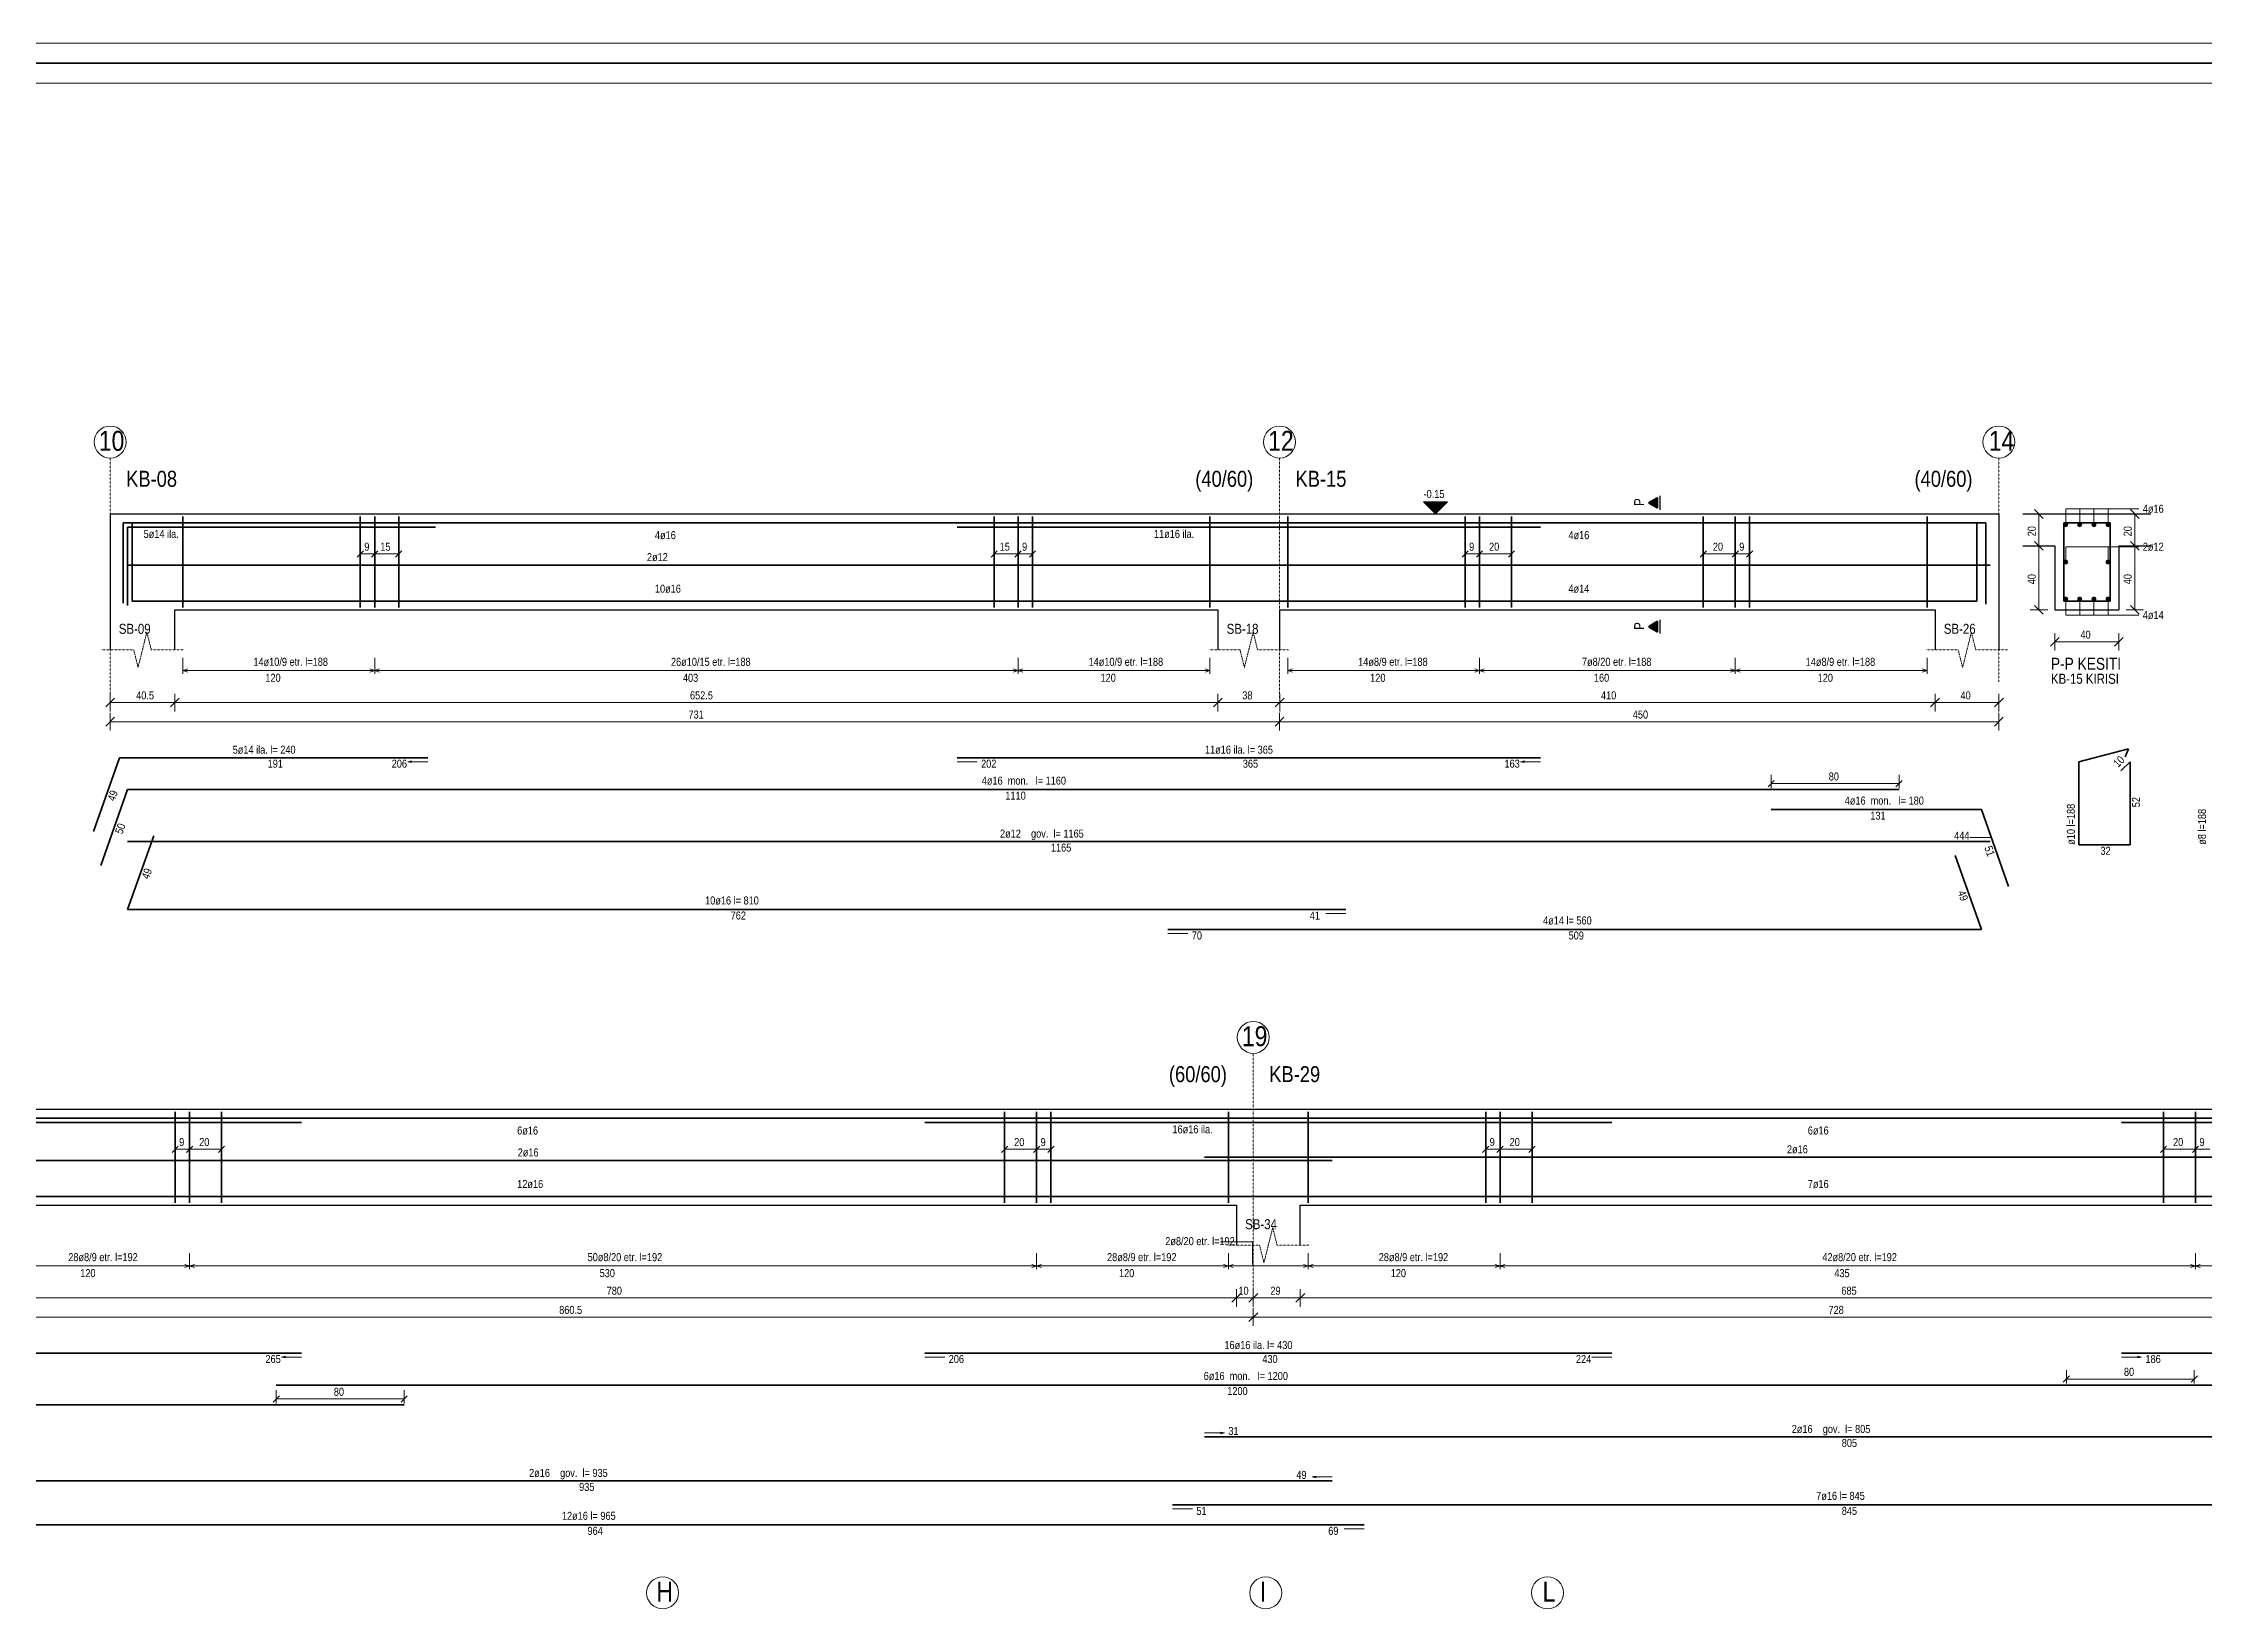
# Model space of a CAD drawing. Header units: millimetres. Extents: x -267 to 94375, y 6431 to 10838.
# Drawn here: x 87541 to 90246, y 8773 to 10732 of the extents above; entities that cross this region are included whole.
import ezdxf

# ---------------------------------------------------------------- set-up
doc = ezdxf.new("R2010")
doc.units = ezdxf.units.MM
doc.header["$LTSCALE"] = 0.0001
doc.linetypes.add('DASHED', pattern=[19.05, 12.7, -6.35])
for name, color, linetype, lineweight in [('AKS BALONU (BEYKENT)', 7, 'Continuous', 20), ('AKS CIZGISI (BEYKENT)', 252, 'DASHED', 20), ('AKS NO (BEYKENT)', 3, 'Continuous', 20), ('DONATI (BEYKENT)', 4, 'Continuous', 35), ('DONATI KESIT (BEYKENT)', 7, 'Continuous', 20), ('DONATI YAZISI (BEYKENT)', 3, 'Continuous', 20), ('I.DONATI OKU (BEYKENT)', 160, 'Continuous', 20), ('KESIT ISMI (BEYKENT)', 6, 'Continuous', 20), ('KESIT SINIRI (BEYKENT)', 241, 'DASHED', 20), ('KESIT_(BEYKENT)', 151, 'Continuous', 25), ('KIRIS (BEYKENT)', 2, 'Continuous', 30), ('KIRIS ISMI (BEYKENT)', 40, 'Continuous', 20), ('KOLON ISMI (BEYKENT)', 91, 'Continuous', 20), ('KOT CIZGI (BEYKENT)', 120, 'Continuous', 20), ('KOT YAZI (BEYKENT)', 7, 'Continuous', 20), ('OLCU (BEYKENT)', 14, 'Continuous', 20), ('OLCU YAZISI (BEYKENT)', 7, 'Continuous', 20), ('PENC2', 1, 'Continuous', 20), ('SHEETSUMMARY-50', 152, 'Continuous', 20), ('SheetView', 40, 'Continuous', 20), ('SheetViewOut', 231, 'Continuous', 20)]:
    doc.layers.add(name, color=color, linetype=linetype, lineweight=lineweight)
doc.styles.add('KOT (BEYKENT)', font='')
doc.styles.add('OLCU (BEYKENT)', font='')
doc.styles.add('YAZI (BEYKENT)', font='')
doc.styles.get('KOT (BEYKENT)').set_extended_font_data('Bahnschrift Light Condensed')
doc.styles.get('OLCU (BEYKENT)').set_extended_font_data('Bahnschrift Light Condensed')
doc.styles.get('YAZI (BEYKENT)').set_extended_font_data('Bahnschrift Light Condensed')

msp = doc.modelspace()

# ---------------------------------------------------------------- hatches: boundary and pattern name
at = {"layer": 'DONATI KESIT (BEYKENT)', "lineweight": 30}
h = msp.add_hatch(color=256, dxfattribs=at)
h.dxf.hatch_style = 1
h.paths.add_polyline_path([(90074.6, 10129.28, 1), (90069.6, 10129.28, 1)])
h = msp.add_hatch(color=256, dxfattribs=at)
h.dxf.hatch_style = 1
h.paths.add_polyline_path([(90092.27, 10129.28, 1), (90087.27, 10129.28, 1)])
h = msp.add_hatch(color=256, dxfattribs=at)
h.dxf.hatch_style = 1
h.paths.add_polyline_path([(90109.94, 10129.28, 1), (90104.94, 10129.28, 1)])
h = msp.add_hatch(color=256, dxfattribs=at)
h.dxf.hatch_style = 1
h.paths.add_polyline_path([(90127.6, 10129.28, 1), (90122.6, 10129.28, 1)])
h = msp.add_hatch(color=256, dxfattribs=at)
h.dxf.hatch_style = 1
h.paths.add_polyline_path([(90074.6, 10082.78, 1), (90069.6, 10082.78, 1)])
h = msp.add_hatch(color=256, dxfattribs=at)
h.dxf.hatch_style = 1
h.paths.add_polyline_path([(90127.6, 10082.78, 1), (90122.6, 10082.78, 1)])
h = msp.add_hatch(color=256, dxfattribs=at)
h.dxf.hatch_style = 1
h.paths.add_polyline_path([(90074.6, 10036.28, 1), (90069.6, 10036.28, 1)])
h = msp.add_hatch(color=256, dxfattribs=at)
h.dxf.hatch_style = 1
h.paths.add_polyline_path([(90092.27, 10036.28, 1), (90087.27, 10036.28, 1)])
h = msp.add_hatch(color=256, dxfattribs=at)
h.dxf.hatch_style = 1
h.paths.add_polyline_path([(90109.94, 10036.28, 1), (90104.94, 10036.28, 1)])
h = msp.add_hatch(color=256, dxfattribs=at)
h.dxf.hatch_style = 1
h.paths.add_polyline_path([(90127.6, 10036.28, 1), (90122.6, 10036.28, 1)])
at = {"layer": 'KESIT_(BEYKENT)'}
h = msp.add_hatch(color=256, dxfattribs=at)
h.dxf.hatch_style = 1
h.paths.add_polyline_path([(89561.85, 10162.18, 0.5773503), (89560.35, 10163.05), (89550.85, 10157.56, 0.5773503), (89550.85, 10155.83), (89560.35, 10150.35, 0.5773503), (89561.85, 10151.21)])
h = msp.add_hatch(color=256, dxfattribs=at)
h.dxf.hatch_style = 1
h.paths.add_polyline_path([(89561.85, 10007.18, 0.5773503), (89560.35, 10008.05), (89550.85, 10002.56, 0.5773503), (89550.85, 10000.83), (89560.35, 9995.35, 0.5773503), (89561.85, 9996.21)])
at = {"layer": 'KOT CIZGI (BEYKENT)'}
msp.add_hatch(color=256, dxfattribs=at).paths.add_polyline_path([(89268.6, 10157.78), (89283.6, 10142.78), (89298.6, 10157.78)])

# ---------------------------------------------------------------- linework, layer by layer
at = {"layer": 'AKS BALONU (BEYKENT)'}
for centre in [(87625.12, 10232.78), (89088.4, 10232.78), (89988.4, 10232.78), (89055.53, 9487.78), (88316.38, 8792.78), (89071.08, 8792.78), (89423.68, 8792.78)]:
    msp.add_circle(centre, 20, dxfattribs=at)
at = {"layer": 'AKS CIZGISI (BEYKENT)'}
for p, q in [((87625.12, 10212.78), (87625.12, 9912.78)), ((89088.4, 10212.78), (89088.4, 9912.78)), ((89988.4, 10212.78), (89988.4, 9932.78)), ((89055.53, 9467.78), (89055.53, 9167.78))]:
    msp.add_line(p, q, dxfattribs=at)
at = {"layer": 'DONATI (BEYKENT)'}
for p, q in [((87641.42, 10030.98), (87641.42, 10131.78)), ((87641.42, 10131.78), (89863.6, 10131.78)), ((87646.92, 10028.28), (87646.92, 10126.28)), ((87646.92, 10126.28), (88032.39, 10126.28)), ((87652.42, 10131.78), (87652.42, 10033.78)), ((87716.12, 10139.78), (87716.12, 10025.78)), ((87938.12, 10139.78), (87938.12, 10025.78)), ((87956.12, 10139.78), (87956.12, 10025.78)), ((87986.12, 10139.78), (87986.12, 10025.78)), ((88684.93, 10126.28), (89414.87, 10126.28)), ((88731.2, 10139.78), (88731.2, 10025.78)), ((88761.2, 10139.78), (88761.2, 10025.78)), ((88779.2, 10139.78), (88779.2, 10025.78)), ((89001.2, 10139.78), (89001.2, 10025.78)), ((89098.6, 10139.78), (89098.6, 10025.78)), ((89320.6, 10139.78), (89320.6, 10025.78)), ((89338.6, 10139.78), (89338.6, 10025.78)), ((89378.6, 10139.78), (89378.6, 10025.78)), ((89618.6, 10139.78), (89618.6, 10025.78)), ((89658.6, 10139.78), (89658.6, 10025.78)), ((89676.6, 10139.78), (89676.6, 10025.78)), ((89703.6, 10131.78), (89972.1, 10131.78)), ((89898.6, 10139.78), (89898.6, 10025.78)), ((89961.1, 10033.78), (89961.1, 10131.78)), ((89972.1, 10131.78), (89972.1, 10029.78)), ((90069.6, 10131.78), (90127.6, 10131.78)), ((90069.6, 10033.78), (90069.6, 10131.78)), ((90127.6, 10131.78), (90127.6, 10033.78)), ((87646.92, 10078.78), (89977.6, 10078.78)), ((87652.42, 10033.78), (89171.2, 10033.78)), ((88948.6, 10033.78), (89961.1, 10033.78)), ((90127.6, 10033.78), (90069.6, 10033.78)), ((90088.6, 9832.78), (90150.69, 9848.78)), ((90146.69, 9838.78), (90150.69, 9848.78)), ((87604.25, 9745.39), (87636.92, 9837.78)), ((87636.92, 9837.78), (88022.39, 9837.78)), ((88684.93, 9837.78), (89414.87, 9837.78)), ((90088.6, 9832.78), (90088.6, 9728.78)), ((90141.3, 9821.46), (90152.6, 9832.78)), ((90152.6, 9728.78), (90152.6, 9832.78)), ((87613.32, 9702.75), (87646.92, 9797.78)), ((87646.92, 9797.78), (89863.6, 9797.78)), ((89703.6, 9772.78), (89966.6, 9772.78)), ((89966.6, 9772.78), (90000.6, 9676.61)), ((87679.59, 9740.18), (87646.92, 9647.78)), ((87646.92, 9732.78), (89977.6, 9732.78)), ((89966.6, 9622.78), (89933.94, 9715.18)), ((90152.6, 9728.78), (90088.6, 9728.78)), ((87646.92, 9647.78), (89171.2, 9647.78)), ((88948.6, 9622.78), (89966.6, 9622.78)), ((85593, 9386.78), (87993, 9386.78)), ((87706.47, 9394.78), (87706.47, 9280.78)), ((87724.47, 9394.78), (87724.47, 9280.78)), ((87764.47, 9394.78), (87764.47, 9280.78)), ((87833, 9386.78), (90233, 9386.78)), ((88744.33, 9394.78), (88744.33, 9280.78)), ((88784.33, 9394.78), (88784.33, 9280.78)), ((88802.33, 9394.78), (88802.33, 9280.78)), ((89024.33, 9394.78), (89024.33, 9280.78)), ((89124.33, 9394.78), (89124.33, 9280.78)), ((89346.33, 9394.78), (89346.33, 9280.78)), ((89364.33, 9394.78), (89364.33, 9280.78)), ((89404.33, 9394.78), (89404.33, 9280.78)), ((90073, 9386.78), (91587.98, 9386.78)), ((90194.49, 9394.78), (90194.49, 9280.78)), ((90234.49, 9394.78), (90234.49, 9280.78)), ((86864.51, 9381.28), (87864.43, 9381.28)), ((88644.36, 9381.28), (89504.29, 9381.28)), ((90141.95, 9381.28), (90907.03, 9381.28)), ((85234.54, 9333.78), (89154.33, 9333.78)), ((88994.33, 9337.78), (90604.49, 9337.78)), ((87265.47, 9288.78), (89194.33, 9288.78)), ((88954.33, 9288.78), (90644.49, 9288.78)), ((86864.51, 9092.78), (87864.43, 9092.78)), ((88644.36, 9092.78), (89504.29, 9092.78)), ((90141.95, 9092.78), (90907.03, 9092.78)), ((87833, 9052.78), (90233, 9052.78)), ((90073, 9052.78), (91582.48, 9052.78)), ((85593, 9027.78), (87993, 9027.78)), ((88994.33, 8987.78), (90604.49, 8987.78)), ((87284.47, 8932.78), (89154.33, 8932.78)), ((88954.33, 8902.78), (90644.49, 8902.78)), ((87265.47, 8877.78), (89194.33, 8877.78))]:
    msp.add_line(p, q, dxfattribs=at)
at = {"layer": 'DONATI KESIT (BEYKENT)'}
for centre in [(90072.1, 10129.28), (90089.77, 10129.28), (90107.44, 10129.28), (90125.1, 10129.28), (90072.1, 10082.78), (90125.1, 10082.78), (90072.1, 10036.28), (90089.77, 10036.28), (90107.44, 10036.28), (90125.1, 10036.28)]:
    msp.add_circle(centre, 2.5, dxfattribs=at)
at = {"layer": 'I.DONATI OKU (BEYKENT)'}
for p, q in [((90072.1, 10129.28), (90072.1, 10149.28)), ((90072.1, 10149.28), (90163.6, 10149.28)), ((90089.77, 10129.28), (90089.77, 10149.28)), ((90107.44, 10129.28), (90107.44, 10149.28)), ((90125.1, 10129.28), (90125.1, 10149.28)), ((90072.1, 10082.78), (90072.1, 10101.78)), ((90072.1, 10101.78), (90163.6, 10101.78)), ((90125.1, 10082.78), (90125.1, 10101.78)), ((90072.1, 10036.28), (90072.1, 10016.28)), ((90089.77, 10036.28), (90089.77, 10016.28)), ((90107.44, 10036.28), (90107.44, 10016.28)), ((90125.1, 10036.28), (90125.1, 10016.28)), ((90072.1, 10016.28), (90163.6, 10016.28)), ((87716.12, 9962.78), (87716.12, 9942.78)), ((87956.12, 9962.78), (87956.12, 9942.78)), ((88761.2, 9962.78), (88761.2, 9942.78)), ((89001.2, 9962.78), (89001.2, 9942.78)), ((89098.6, 9962.78), (89098.6, 9942.78)), ((89338.6, 9962.78), (89338.6, 9942.78)), ((89658.6, 9962.78), (89658.6, 9942.78)), ((89898.6, 9962.78), (89898.6, 9942.78)), ((87716.12, 9946.78), (87722.12, 9948.78)), ((87716.12, 9946.78), (89001.2, 9946.78)), ((87716.12, 9946.78), (87722.12, 9944.78)), ((87950.12, 9948.78), (87962.12, 9944.78)), ((87950.12, 9944.78), (87962.12, 9948.78)), ((88755.2, 9948.78), (88767.2, 9944.78)), ((88755.2, 9944.78), (88767.2, 9948.78)), ((89001.2, 9946.78), (88995.2, 9948.78)), ((89001.2, 9946.78), (88995.2, 9944.78)), ((89098.6, 9946.78), (89104.6, 9948.78)), ((89098.6, 9946.78), (89898.6, 9946.78)), ((89098.6, 9946.78), (89104.6, 9944.78)), ((89332.6, 9948.78), (89344.6, 9944.78)), ((89332.6, 9944.78), (89344.6, 9948.78)), ((89652.6, 9948.78), (89664.6, 9944.78)), ((89652.6, 9944.78), (89664.6, 9948.78)), ((89898.6, 9946.78), (89892.6, 9948.78)), ((89898.6, 9946.78), (89892.6, 9944.78)), ((87997.39, 9832.78), (88002.3, 9833.76)), ((88022.39, 9832.78), (87997.39, 9832.78)), ((87997.39, 9832.78), (88002.3, 9831.8)), ((88684.93, 9832.78), (88709.93, 9832.78)), ((89389.87, 9832.78), (89394.78, 9833.76)), ((89414.87, 9832.78), (89389.87, 9832.78)), ((89389.87, 9832.78), (89394.78, 9831.8)), ((89977.6, 9737.78), (89952.6, 9737.78)), ((89171.2, 9642.78), (89146.2, 9642.78)), ((88948.6, 9617.78), (88973.6, 9617.78)), ((87484.47, 9201.78), (89024.33, 9201.78)), ((87718.47, 9203.78), (87730.47, 9199.78)), ((87718.47, 9199.78), (87730.47, 9203.78)), ((87724.47, 9217.78), (87724.47, 9197.78)), ((88778.33, 9203.78), (88790.33, 9199.78)), ((88778.33, 9199.78), (88790.33, 9203.78)), ((88784.33, 9217.78), (88784.33, 9197.78)), ((89024.33, 9201.78), (89018.33, 9203.78)), ((89024.33, 9201.78), (89018.33, 9199.78)), ((89024.33, 9217.78), (89024.33, 9197.78)), ((89124.33, 9217.78), (89124.33, 9197.78)), ((89124.33, 9201.78), (89130.33, 9203.78)), ((89124.33, 9201.78), (90474.49, 9201.78)), ((89124.33, 9201.78), (89130.33, 9199.78)), ((89358.33, 9203.78), (89370.33, 9199.78)), ((89358.33, 9199.78), (89370.33, 9203.78)), ((89364.33, 9217.78), (89364.33, 9197.78)), ((90228.49, 9203.78), (90240.49, 9199.78)), ((90228.49, 9199.78), (90240.49, 9203.78)), ((90234.49, 9217.78), (90234.49, 9197.78)), ((87839.43, 9087.78), (87844.34, 9088.76)), ((90166.95, 9087.78), (90162.04, 9088.76)), ((87864.43, 9087.78), (87839.43, 9087.78)), ((87839.43, 9087.78), (87844.34, 9086.8)), ((88644.36, 9087.78), (88669.36, 9087.78)), ((89504.29, 9087.78), (89479.29, 9087.78)), ((90141.95, 9087.78), (90166.95, 9087.78)), ((90166.95, 9087.78), (90162.04, 9086.8)), ((88994.33, 8992.78), (89019.33, 8992.78)), ((89019.33, 8992.78), (89014.42, 8993.76)), ((89019.33, 8992.78), (89014.42, 8991.8)), ((89129.33, 8937.78), (89134.23, 8938.76)), ((89154.33, 8937.78), (89129.33, 8937.78)), ((89129.33, 8937.78), (89134.23, 8936.8)), ((88954.33, 8897.78), (88979.33, 8897.78)), ((89194.33, 8872.78), (89169.33, 8872.78))]:
    msp.add_line(p, q, dxfattribs=at)
at = {"layer": 'KESIT SINIRI (BEYKENT)'}
for p, q in [((87665.52, 9972.78), (87671.02, 9994.78)), ((87671.02, 9994.78), (87676.52, 9972.78)), ((89049.9, 9972.78), (89055.4, 9994.78)), ((89055.4, 9994.78), (89060.9, 9972.78)), ((89948.6, 9972.78), (89954.1, 9994.78)), ((89954.1, 9994.78), (89959.6, 9972.78)), ((87613.92, 9972.78), (87654.52, 9972.78)), ((87654.52, 9972.78), (87660.02, 9950.78)), ((87660.02, 9950.78), (87665.52, 9972.78)), ((87676.52, 9972.78), (87717.12, 9972.78)), ((89000.2, 9972.78), (89038.9, 9972.78)), ((89038.9, 9972.78), (89044.4, 9950.78)), ((89044.4, 9950.78), (89049.9, 9972.78)), ((89060.9, 9972.78), (89099.6, 9972.78)), ((89897.6, 9972.78), (89937.6, 9972.78)), ((89937.6, 9972.78), (89943.1, 9950.78)), ((89943.1, 9950.78), (89948.6, 9972.78)), ((89959.6, 9972.78), (89999.6, 9972.78)), ((89023.33, 9227.78), (89063.33, 9227.78)), ((89063.33, 9227.78), (89068.83, 9205.78)), ((89068.83, 9205.78), (89074.33, 9227.78)), ((89074.33, 9227.78), (89079.83, 9249.78)), ((89079.83, 9249.78), (89085.33, 9227.78)), ((89085.33, 9227.78), (89125.33, 9227.78))]:
    msp.add_line(p, q, dxfattribs=at)
at = {"layer": 'KESIT_(BEYKENT)'}
for p, q in [((89564.35, 10165.36), (89564.35, 10148.04)), ((89564.35, 10010.36), (89564.35, 9993.04))]:
    msp.add_line(p, q, dxfattribs=at)
at = {"layer": 'KESIT_(BEYKENT)', "flags": 128}
for points in [[(89560.35, 10163.05), (89550.85, 10157.56, 0.5773503), (89550.85, 10155.83), (89560.35, 10150.35, 0.5773503), (89561.85, 10151.21), (89561.85, 10162.18, 0.5773503)], [(89560.35, 10008.05), (89550.85, 10002.56, 0.5773503), (89550.85, 10000.83), (89560.35, 9995.35, 0.5773503), (89561.85, 9996.21), (89561.85, 10007.18, 0.5773503)]]:
    msp.add_lwpolyline(points, format="xyb", close=True, dxfattribs=at)
at = {"layer": 'KIRIS (BEYKENT)'}
for p, q in [((87624.92, 10142.78), (89988.6, 10142.78)), ((87624.92, 10142.78), (87624.92, 9972.78)), ((89988.6, 10142.78), (89988.6, 9972.78)), ((90018.6, 10142.78), (90178.6, 10142.78)), ((90018.6, 10102.78), (90058.6, 10102.78)), ((90058.6, 10102.78), (90058.6, 10022.78)), ((90138.6, 10102.78), (90178.6, 10102.78)), ((90138.6, 10102.78), (90138.6, 10022.78)), ((87706.12, 9972.78), (87706.12, 10022.78)), ((87706.12, 10022.78), (89011.2, 10022.78)), ((89011.2, 10022.78), (89011.2, 9972.78)), ((89088.6, 9972.78), (89088.6, 10022.78)), ((89088.6, 10022.78), (89908.6, 10022.78)), ((89908.6, 10022.78), (89908.6, 9972.78)), ((90058.6, 10022.78), (90138.6, 10022.78)), ((78974.8, 9397.78), (91604.48, 9397.78)), ((87474.47, 9277.78), (89034.33, 9277.78)), ((89034.33, 9277.78), (89034.33, 9227.78)), ((89114.33, 9227.78), (89114.33, 9277.78)), ((89114.33, 9277.78), (90484.49, 9277.78))]:
    msp.add_line(p, q, dxfattribs=at)
at = {"layer": 'KOT CIZGI (BEYKENT)'}
for p, q in [((89268.6, 10157.78), (89298.6, 10157.78)), ((89283.6, 10142.78), (89268.6, 10157.78)), ((89283.6, 10142.78), (89298.6, 10157.78)), ((89263.6, 10142.78), (89303.6, 10142.78))]:
    msp.add_line(p, q, dxfattribs=at)
at = {"layer": 'OLCU (BEYKENT)'}
for p, q in [((90044.1, 10137.28), (90033.1, 10148.28)), ((90164.1, 10137.28), (90153.1, 10148.28)), ((90027.6, 10142.78), (90049.6, 10142.78)), ((90038.6, 10022.78), (90038.6, 10142.78)), ((90147.6, 10142.78), (90169.6, 10142.78)), ((90158.6, 10022.78), (90158.6, 10142.78)), ((87934.24, 10088.89), (87942, 10096.68)), ((87938.13, 10081.78), (87938.12, 10103.78)), ((87938.12, 10092.78), (87986.12, 10092.78)), ((87952.24, 10088.89), (87960, 10096.68)), ((87956.13, 10081.78), (87956.12, 10103.78)), ((87982.24, 10088.89), (87990, 10096.68)), ((87986.13, 10081.78), (87986.12, 10103.78)), ((88727.32, 10088.89), (88735.09, 10096.68)), ((88731.21, 10081.78), (88731.2, 10103.78)), ((88731.2, 10092.78), (88779.2, 10092.78)), ((88757.32, 10088.89), (88765.09, 10096.68)), ((88761.21, 10081.78), (88761.2, 10103.78)), ((88775.32, 10088.89), (88783.09, 10096.68)), ((88779.21, 10081.78), (88779.2, 10103.78)), ((89316.72, 10088.89), (89324.49, 10096.68)), ((89320.61, 10081.78), (89320.6, 10103.78)), ((89320.6, 10092.78), (89378.6, 10092.78)), ((89334.72, 10088.89), (89342.49, 10096.68)), ((89338.61, 10081.78), (89338.6, 10103.78)), ((89374.72, 10088.89), (89382.49, 10096.68)), ((89378.61, 10081.78), (89378.6, 10103.78)), ((89614.72, 10088.89), (89622.49, 10096.68)), ((89618.61, 10081.78), (89618.6, 10103.78)), ((89618.6, 10092.78), (89676.6, 10092.78)), ((89654.72, 10088.89), (89662.49, 10096.68)), ((89658.61, 10081.78), (89658.6, 10103.78)), ((89672.72, 10088.89), (89680.49, 10096.68)), ((89676.61, 10081.78), (89676.6, 10103.78)), ((90027.6, 10102.78), (90049.6, 10102.78)), ((90033.1, 10108.28), (90044.1, 10097.28)), ((90147.6, 10102.78), (90169.6, 10102.78)), ((90153.1, 10108.28), (90164.1, 10097.28)), ((90027.6, 10022.78), (90049.6, 10022.78)), ((90033.1, 10028.28), (90044.1, 10017.28)), ((90147.6, 10022.78), (90169.6, 10022.78)), ((90153.1, 10028.28), (90164.1, 10017.28)), ((90064.1, 9988.28), (90053.1, 9977.28)), ((90058.6, 9993.78), (90058.6, 9971.78)), ((90058.6, 9982.78), (90138.6, 9982.78)), ((90133.1, 9977.28), (90144.1, 9988.28)), ((90138.6, 9971.78), (90138.6, 9993.78)), ((87630.62, 9912.28), (87619.62, 9901.28)), ((87625.12, 9917.78), (87625.12, 9895.78)), ((87625.12, 9906.78), (89088.4, 9906.78)), ((87711.62, 9912.28), (87700.62, 9901.28)), ((87706.12, 9917.78), (87706.12, 9895.78)), ((89016.7, 9912.28), (89005.7, 9901.28)), ((89011.2, 9917.78), (89011.2, 9895.78)), ((89094.1, 9912.28), (89083.1, 9901.28)), ((89088.6, 9917.78), (89088.6, 9895.78)), ((89088.6, 9906.78), (89988.4, 9906.78)), ((89914.1, 9912.28), (89903.1, 9901.28)), ((89908.6, 9917.78), (89908.6, 9895.78)), ((89983.1, 9901.28), (89994.1, 9912.28)), ((89988.6, 9917.78), (89988.6, 9895.78)), ((87630.62, 9888.28), (87619.62, 9877.28)), ((87625.12, 9893.78), (87625.12, 9871.78)), ((87625.12, 9882.78), (89988.4, 9882.78)), ((89093.9, 9888.28), (89082.9, 9877.28)), ((89088.4, 9893.78), (89088.4, 9871.78)), ((89982.9, 9877.28), (89993.9, 9888.28)), ((89988.4, 9893.78), (89988.4, 9871.78)), ((89699.72, 9801.39), (89707.49, 9809.18)), ((89703.61, 9799.78), (89703.6, 9816.28)), ((89703.6, 9805.28), (89863.6, 9805.28)), ((89859.72, 9801.39), (89867.49, 9809.18)), ((89863.61, 9799.78), (89863.6, 9816.28)), ((87706.48, 9336.78), (87706.47, 9358.78)), ((87724.48, 9336.78), (87724.47, 9358.78)), ((87764.48, 9336.78), (87764.47, 9358.78)), ((88744.34, 9336.78), (88744.32, 9358.78)), ((88784.34, 9336.78), (88784.32, 9358.78)), ((88802.34, 9336.78), (88802.32, 9358.78)), ((89346.33, 9336.78), (89346.32, 9358.78)), ((89364.34, 9336.78), (89364.32, 9358.78)), ((89404.33, 9336.78), (89404.32, 9358.78)), ((90194.5, 9336.78), (90194.49, 9358.78)), ((90234.5, 9336.78), (90234.49, 9358.78)), ((87702.59, 9343.89), (87710.35, 9351.68)), ((87706.47, 9347.78), (87764.47, 9347.78)), ((87720.59, 9343.89), (87728.35, 9351.68)), ((87760.59, 9343.89), (87768.35, 9351.68)), ((88740.44, 9343.89), (88748.21, 9351.68)), ((88744.33, 9347.78), (88802.33, 9347.78)), ((88780.44, 9343.89), (88788.21, 9351.68)), ((88798.44, 9343.89), (88806.21, 9351.68)), ((89342.44, 9343.89), (89350.21, 9351.68)), ((89346.33, 9347.78), (89404.33, 9347.78)), ((89360.44, 9343.89), (89368.21, 9351.68)), ((89400.44, 9343.89), (89408.21, 9351.68)), ((90190.6, 9343.89), (90198.37, 9351.68)), ((90194.49, 9347.78), (90252.49, 9347.78)), ((90230.61, 9343.89), (90238.37, 9351.68)), ((89034.33, 9172.78), (89034.33, 9150.78)), ((89055.53, 9172.78), (89055.53, 9150.78)), ((89114.33, 9172.78), (89114.33, 9150.78)), ((83904.6, 9161.78), (91604.28, 9161.78)), ((89039.83, 9167.28), (89028.83, 9156.28)), ((89061.03, 9167.28), (89050.03, 9156.28)), ((89061.03, 9143.28), (89050.03, 9132.28)), ((89055.53, 9148.78), (89055.53, 9126.78)), ((89119.83, 9167.28), (89108.83, 9156.28)), ((78975, 9137.78), (91604.28, 9137.78)), ((90069.12, 9056.39), (90076.88, 9064.18)), ((90073, 9054.78), (90073, 9071.28)), ((90229.12, 9056.39), (90236.88, 9064.18)), ((90233, 9054.78), (90233, 9071.28)), ((87829.12, 9031.39), (87836.88, 9039.18)), ((87833, 9029.78), (87833, 9046.28)), ((87833, 9035.28), (87993, 9035.28)), ((87989.12, 9031.39), (87996.88, 9039.18)), ((87993, 9029.78), (87993, 9046.28)), ((90073, 9060.28), (90233, 9060.28))]:
    msp.add_line(p, q, dxfattribs=at)
at = {"layer": 'PENC2'}
for p, q in [((89014.33, 9231.78), (89054.33, 9231.78)), ((89054.33, 9203.78), (89054.33, 9231.78)), ((89024.33, 9201.78), (89030.33, 9203.78)), ((89024.33, 9201.78), (89124.33, 9201.78)), ((89024.33, 9201.78), (89030.33, 9199.78)), ((89124.33, 9201.78), (89118.33, 9203.78)), ((89124.33, 9201.78), (89118.33, 9199.78))]:
    msp.add_line(p, q, dxfattribs=at)
at = {"layer": 'SHEETSUMMARY-50', "const_width": 2, "flags": 128}
msp.add_lwpolyline([(72679.28, 6556.81), (94349.5, 6556.81), (94349.5, 10706.81), (72679.28, 10706.81)], close=True, dxfattribs=at)
at = {"layer": 'SheetView'}
msp.add_lwpolyline([(72704.28, 6581.81), (93724.5, 6581.81), (93724.5, 10681.81), (72704.28, 10681.81)], close=True, dxfattribs=at)
at = {"layer": 'SheetViewOut'}
msp.add_lwpolyline([(72654.28, 6531.81), (94374.5, 6531.81), (94374.5, 10731.81), (72654.28, 10731.81)], close=True, dxfattribs=at)

# ---------------------------------------------------------------- texts
at = {"layer": 'AKS NO (BEYKENT)', "style": 'YAZI (BEYKENT)'}
for s, p in [('10', (87610.9, 10221.78)), ('12', (89074.17, 10221.78)), ('14', (89975.9, 10221.78)), ('19', (89041.31, 9476.78)), ('H', (88308.58, 8781.78)), ('I', (89063.58, 8781.78)), ('L', (89417.52, 8781.78))]:
    msp.add_text(s, height=25, dxfattribs=at).set_placement(p)
at = {"layer": 'DONATI YAZISI (BEYKENT)', "style": 'YAZI (BEYKENT)'}
for s, p in [('4ø16', (90168.6, 10144.28)), ('5ø14 ila.', (87666.97, 10112.78)), ('4ø16', (88306.76, 10111.28)), ('11ø16 ila.', (88931.25, 10112.78)), ('4ø16', (89449.9, 10111.28)), ('2ø12', (88296.76, 10083.78)), ('2ø12', (90168.6, 10096.78)), ('10ø16', (88306.76, 10044.28)), ('4ø14', (89449.9, 10044.28)), ('4ø14', (90168.6, 10011.28)), (' 14ø10/9 etr. l=188', (87801.12, 9952.78)), (' 26ø10/15 etr. l=188', (88323.66, 9952.78)), (' 14ø10/9 etr. l=188', (88846.2, 9952.78)), (' 14ø8/9 etr. l=188', (89183.6, 9952.78)), (' 7ø8/20 etr. l=188', (89463.6, 9952.78)), (' 14ø8/9 etr. l=188', (89743.6, 9952.78)), ('5ø14 ila. l= 240', (87778.41, 9842.78)), ('11ø16 ila. l= 365', (88995.06, 9842.78)), ('4ø16  mon.   l= 1160', (88715.76, 9804.09)), ('4ø16  mon.   l= 180', (89795.6, 9779.09)), ('2ø12    gov.  l= 1165', (88738.6, 9737.78)), ('10ø16 l= 810', (88369.56, 9654.09)), ('4ø14 l= 560', (89418.1, 9629.09)), ('6ø16', (88134.4, 9366.28)), ('16ø16 ila.', (88954.37, 9367.78)), ('6ø16', (89749.41, 9366.28)), ('2ø16', (88135, 9338.78)), ('2ø16', (89723.31, 9342.78)), ('12ø16', (88134.4, 9299.28)), ('7ø16', (89749.41, 9299.28)), (' 2ø8/20 etr. l=192', (88942.18, 9227.78)), (' 28ø8/9 etr. l=192', (87569.47, 9207.78)), (' 50ø8/20 etr. l=192', (88219.4, 9207.78)), (' 28ø8/9 etr. l=192', (88869.33, 9207.78)), (' 28ø8/9 etr. l=192', (89209.33, 9207.78)), (' 42ø8/20 etr. l=192', (89764.41, 9207.78)), ('16ø16 ila. l= 430', (89019.45, 9097.78)), ('6ø16  mon.   l= 1200', (88993.5, 9059.09)), ('2ø16    gov.  l= 805', (89729.29, 8992.78)), ('2ø16    gov.  l= 935', (88149.27, 8937.78)), ('7ø16 l= 845', (89759.91, 8909.09)), ('12ø16 l= 965', (88190.4, 8884.09))]:
    msp.add_text(s, height=10, dxfattribs=at).set_placement(p)
for s, p in [('ø10 l=188', (90083.6, 9728.78)), ('ø8 l=188', (90247.6, 9728.78))]:
    msp.add_text(s, height=10, rotation=90, dxfattribs=at).set_placement(p)
at = {"layer": 'KESIT ISMI (BEYKENT)', "style": 'YAZI (BEYKENT)'}
for p in [(89544.6, 10152.78), (89544.6, 9997.78)]:
    msp.add_text('P', height=12.5, rotation=90, dxfattribs=at).set_placement(p)
msp.add_text('P-P KESITI', height=15, dxfattribs=at).set_placement((90053.6, 9947.78))
at = {"layer": 'KIRIS ISMI (BEYKENT)', "style": 'YAZI (BEYKENT)'}
for s, height, p in [('(40/60)', 20, (88982.93, 10176.78)), ('(40/60)', 20, (89882.93, 10176.78)), ('KB-08', 20, (87645.12, 10176.78)), ('KB-15', 20, (89108.4, 10176.78)), ('KB-15 KIRISI', 12.5, (90053.6, 9930.28)), ('(60/60)', 20, (88949.95, 9431.78)), ('KB-29', 20, (89075.53, 9431.78))]:
    msp.add_text(s, height=height, dxfattribs=at).set_placement(p)
at = {"layer": 'KOLON ISMI (BEYKENT)', "style": 'YAZI (BEYKENT)'}
for s, p in [('SB-09', (87635.92, 9992.78)), ('SB-18', (89022.2, 9992.78)), ('SB-26', (89919.6, 9992.78)), ('SB-34', (89045.33, 9247.78))]:
    msp.add_text(s, height=12.5, dxfattribs=at).set_placement(p)
at = {"layer": 'KOT YAZI (BEYKENT)', "style": 'KOT (BEYKENT)'}
msp.add_text('-0.15', height=10, dxfattribs=at).set_placement((89268.6, 10162.78))
at = {"layer": 'OLCU YAZISI (BEYKENT)', "style": 'OLCU (BEYKENT)'}
for s, rotation, p in [('20', 90, (90034.6, 10114.78)), ('20', 90, (90154.6, 10114.78)), ('40', 90, (90034.6, 10054.78)), ('40', 90, (90154.6, 10054.78)), ('10', 45, (90137.76, 9824.98)), ('49', 70.52884, (87630.71, 9782.7)), ('52', 90, (90165.1, 9775.78)), ('50', 70.52884, (87640.24, 9741.38)), ('51', 289.47116, (89970.15, 9725.24)), ('49', 70, (87673.37, 9685.1)), ('49', 289, (89936.82, 9669.53))]:
    msp.add_text(s, height=10, rotation=rotation, dxfattribs=at).set_placement(p)
for s, p in [('9', (87943.12, 10096.78)), ('15', (87963.12, 10096.78)), ('15', (88738.2, 10096.78)), ('9', (88766.2, 10096.78)), ('9', (89325.6, 10096.78)), ('20', (89350.6, 10096.78)), ('20', (89630.6, 10096.78)), ('9', (89663.6, 10096.78)), ('40', (90090.6, 9986.78)), (' 120', (87816.12, 9932.78)), (' 403', (88338.66, 9932.78)), (' 120', (88861.2, 9932.78)), (' 120', (89198.6, 9932.78)), (' 160', (89478.6, 9932.78)), (' 120', (89758.6, 9932.78)), ('40.5', (87657.62, 9910.78)), ('652.5', (88350.66, 9910.78)), ('38', (89041.8, 9910.78)), ('410', (89490.6, 9910.78)), ('40', (89940.5, 9910.78)), ('731', (88348.76, 9886.78)), ('450', (89530.4, 9886.78)), ('191', (87822.16, 9825.28)), ('206', (87977.39, 9825.28)), ('202', (88714.93, 9825.28)), ('365', (89042.4, 9825.28)), ('163', (89369.87, 9825.28)), ('80', (89775.6, 9809.28)), ('1110', (88745.26, 9785.28)), ('131', (89827.6, 9760.28)), ('444', (89932.6, 9735.28)), ('1165', (88802.26, 9720.28)), ('32', (90115.6, 9716.28)), ('762', (88401.56, 9635.28)), ('41', (89126.2, 9635.28)), ('70', (88978.6, 9610.28)), ('509', (89450.1, 9610.28)), ('9', (87711.47, 9351.78)), ('20', (87736.47, 9351.78)), ('20', (88756.33, 9351.78)), ('9', (88789.32, 9351.78)), ('9', (89351.32, 9351.78)), ('20', (89376.33, 9351.78)), ('20', (90206.49, 9351.78)), ('9', (90239.49, 9351.78)), (' 120', (87584.47, 9187.78)), (' 530', (88234.4, 9187.78)), (' 120', (88884.33, 9187.78)), (' 120', (89224.33, 9187.78)), (' 435', (89779.41, 9187.78)), ('780', (88246.4, 9165.78)), ('10', (89036.93, 9165.78)), ('29', (89076.93, 9165.78)), ('685', (89791.41, 9165.78)), ('860.5', (88187, 9141.78)), ('728', (89775.31, 9141.78)), ('265', (87819.43, 9080.28)), ('206', (88674.36, 9080.28)), ('430', (89066.83, 9080.28)), ('224', (89459.29, 9080.28)), ('186', (90171.95, 9080.28)), ('80', (90145, 9064.28)), ('80', (87905, 9039.28)), ('1200', (89023, 9040.28)), ('31', (89024.33, 8990.28)), ('805', (89791.91, 8975.28)), ('935', (88211.9, 8920.28)), ('49', (89109.33, 8935.28)), ('51', (88984.33, 8890.28)), ('845', (89791.91, 8890.28)), ('964', (88222.4, 8865.28)), ('69', (89149.33, 8865.28))]:
    msp.add_text(s, height=10, dxfattribs=at).set_placement(p)

doc.saveas('drawing.dxf')
